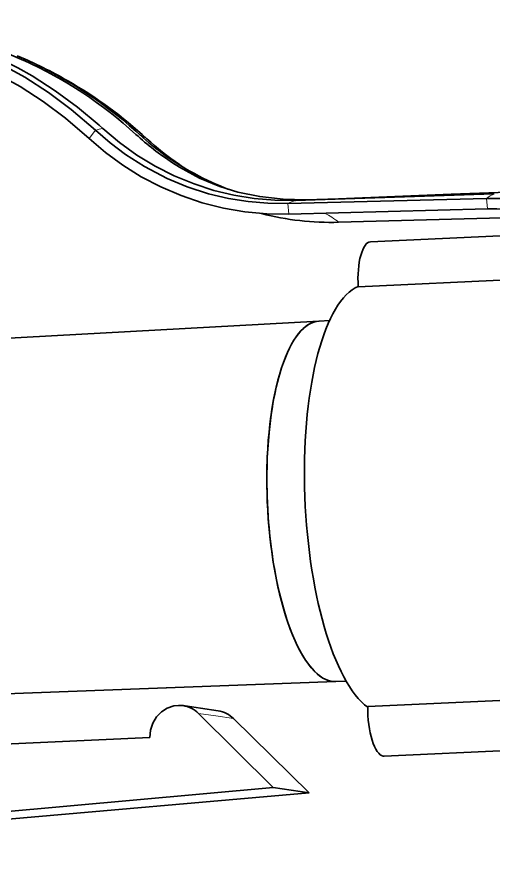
# Model space of a CAD drawing. Extents: x 370 to 946, y 143 to 764.
# Drawn here: x 854.55 to 870.08, y 734.68 to 762.38 of the extents above; entities that cross this region are included whole.
import ezdxf

# ---------------------------------------------------------------- set-up
doc = ezdxf.new("R2010")
doc.units = 0

msp = doc.modelspace()

# ---------------------------------------------------------------- linework, layer by layer
at = {"color": 7, "lineweight": 13, "ltscale": 0.008374}
msp.add_line((857.1, 758.69), (856.896, 758.424), dxfattribs=at)
at = {"color": 7, "lineweight": 35, "ltscale": 0.003855}
msp.add_line((857.226, 758.854), (857.341, 758.751), dxfattribs=at)
at = {"color": 7, "lineweight": 35, "ltscale": 0.003852}
msp.add_line((858.416, 758.659), (858.53, 758.556), dxfattribs=at)
at = {"color": 7, "lineweight": 35, "ltscale": 0.161779}
msp.add_line((869.835, 756.468), (863.366, 756.301), dxfattribs=at)
at = {"color": 7, "lineweight": 35, "ltscale": 0.16175}
msp.add_line((870.079, 756.617), (863.612, 756.406), dxfattribs=at)
at = {"color": 7, "lineweight": 13, "ltscale": 0.008545}
msp.add_line((869.835, 756.468), (869.871, 756.128), dxfattribs=at)
at = {"color": 7, "lineweight": 35, "ltscale": 5.19696e-05}
msp.add_line((870.081, 756.617), (870.078, 756.617), dxfattribs=at)
at = {"color": 7, "lineweight": 13, "ltscale": 0.008645}
msp.add_line((863.366, 756.301), (863.395, 755.957), dxfattribs=at)
at = {"color": 7, "lineweight": 35, "ltscale": 5.19023e-05}
msp.add_line((863.612, 756.406), (863.61, 756.406), dxfattribs=at)
at = {"color": 7, "lineweight": 35, "ltscale": 0.161966}
msp.add_line((869.871, 756.128), (863.395, 755.957), dxfattribs=at)
at = {"color": 7, "lineweight": 35, "ltscale": 0.16161}
msp.add_line((871.482, 755.865), (865.02, 755.691), dxfattribs=at)
at = {"color": 7, "lineweight": 35, "ltscale": 0.148504}
for p, q in [((871.991, 755.329), (866.057, 755.055)), ((871.903, 740.181), (865.969, 739.907)), ((872.438, 738.566), (866.504, 738.292))]:
    msp.add_line(p, q, dxfattribs=at)
at = {"color": 7, "lineweight": 35, "ltscale": 0.137018}
msp.add_line((865.658, 753.593), (871.133, 753.846), dxfattribs=at)
at = {"color": 7, "lineweight": 35, "ltscale": 0.464135}
msp.add_line((845.843, 751.451), (864.38, 752.472), dxfattribs=at)
at = {"color": 7, "lineweight": 35, "ltscale": 0.008447}
msp.add_line((864.386, 752.472), (864.724, 752.488), dxfattribs=at)
at = {"color": 7, "lineweight": 35}
for p, q in [((839.883, 739.787), (864.924, 740.724)), ((858.873, 738.907), (835.559, 737.805)), ((835.632, 734.811), (862.888, 737.27)), ((836.507, 734.682), (864.061, 737.096))]:
    msp.add_line(p, q, dxfattribs=at)
at = {"color": 7, "lineweight": 35, "ltscale": 0.008438}
msp.add_line((864.93, 740.725), (865.267, 740.74), dxfattribs=at)
at = {"color": 7, "lineweight": 35, "ltscale": 0.014421}
msp.add_line((860.524, 739.857), (859.953, 739.941), dxfattribs=at)
at = {"color": 7, "lineweight": 35, "ltscale": 0.014423}
msp.add_line((860.524, 739.857), (861.094, 739.773), dxfattribs=at)
at = {"color": 7, "lineweight": 35, "ltscale": 0.085822}
msp.add_line((860.453, 739.689), (862.888, 737.27), dxfattribs=at)
at = {"color": 7, "lineweight": 13, "ltscale": 0.014491}
msp.add_line((861.026, 739.604), (860.453, 739.689), dxfattribs=at)
at = {"color": 7, "lineweight": 13, "ltscale": 0.014489}
msp.add_line((861.026, 739.604), (861.599, 739.519), dxfattribs=at)
at = {"color": 7, "lineweight": 35, "ltscale": 0.086351}
msp.add_line((861.599, 739.519), (864.061, 737.096), dxfattribs=at)
at = {"color": 7, "lineweight": 35, "ltscale": 0.014818}
for q in [(862.888, 737.27), (864.061, 737.096)]:
    msp.add_line((863.475, 737.183), q, dxfattribs=at)
at = {"color": 7, "lineweight": 35}
for points in [[(847.42, 762.373), (848.424, 762.362), (849.423, 762.276), (850.41, 762.117), (851.382, 761.886), (852.132, 761.655), (852.875, 761.378), (853.126, 761.273), (853.98, 760.871), (854.796, 760.417), (855.571, 759.916), (856.308, 759.367), (857.1, 758.69)], [(857.226, 758.854), (856.519, 759.447), (855.791, 759.98), (855.036, 760.463), (854.571, 760.728), (854.089, 760.978), (853.6, 761.207), (852.718, 761.563), (852.294, 761.71), (851.665, 761.899), (850.816, 762.103), (849.959, 762.252), (849.093, 762.344), (848.221, 762.381)], [(847.429, 762.023), (848.413, 762.012), (849.39, 761.929), (850.355, 761.774), (851.306, 761.548), (852.039, 761.322), (852.765, 761.051), (853.011, 760.949), (853.846, 760.556), (854.644, 760.112), (855.401, 759.622), (856.122, 759.086), (856.896, 758.424)], [(850.286, 762.202), (851.286, 762.049), (852.339, 761.817), (853.336, 761.524), (854.295, 761.169), (854.765, 760.967)], [(863.366, 756.301), (862.715, 756.309), (862.072, 756.364), (861.435, 756.466), (860.783, 756.622), (860.082, 756.85), (859.438, 757.119), (858.702, 757.504), (858.082, 757.9), (857.581, 758.275), (857.1, 758.69)], [(863.61, 756.406), (862.939, 756.41), (862.272, 756.465), (861.612, 756.572), (860.96, 756.728), (860.311, 756.939), (859.666, 757.205), (859.046, 757.52), (858.452, 757.882), (857.886, 758.29), (857.341, 758.751)], [(863.395, 755.957), (862.677, 755.966), (861.968, 756.031), (861.267, 756.152), (860.576, 756.327), (859.893, 756.559), (859.227, 756.845), (858.594, 757.177), (857.997, 757.551), (857.432, 757.966), (856.896, 758.424)], [(877.74, 754.305), (877.318, 754.508), (876.669, 754.87), (875.746, 755.393), (875.028, 755.759), (874.302, 756.065), (873.543, 756.315), (872.764, 756.499), (871.969, 756.615), (871.162, 756.669), (870.215, 756.667), (868.683, 756.608), (865.018, 756.46), (863.959, 756.428), (863.211, 756.445), (862.454, 756.527), (861.735, 756.678), (861.154, 756.859), (860.491, 757.134), (859.835, 757.489), (859.613, 757.628)], [(858.873, 738.907), (858.893, 739.145), (858.966, 739.371), (859.086, 739.573), (859.247, 739.74), (859.439, 739.862), (859.651, 739.933), (859.802, 739.95), (859.953, 739.941)]]:
    msp.add_lwpolyline(points, dxfattribs=at)
for centre, radius, start, end in [((848.526, 746.87), 15.469, 60.2728, 67.0984), ((849.111, 748.304), 13.921, 48.0584, 67.0212), ((849.08, 748.382), 13.81, 47.4526, 65.7232), ((849.171, 748.017), 14.153, 47.2822, 60.24), ((864.668, 765.366), 9.243, 227.4549, 236.8443), ((864.673, 765.255), 9.089, 227.4799, 241.3913), ((865.038, 765.21), 9.242, 227.317, 235.7529), ((863.054, 762.309), 5.728, 235.8267, 241.4953), ((864.554, 765.049), 8.851, 241.4303, 249.4652), ((870.059, 747.337), 9.134, 59.8297, 91.4001), ((864.777, 764.72), 9.032, 255.4749, 271.5404), ((870.096, 747.329), 8.803, 59.7721, 91.4677), ((859.819, 739.057), 0.894, 44.8974, 81.4093), ((860.959, 738.874), 0.909, 45.2123, 81.4544)]:
    msp.add_arc(centre, radius, start, end, dxfattribs=at)
at = {"color": 7, "lineweight": 13}
for centre, radius, start, end in [((857.666, 756.978), 1.803, 100.3973, 108.3004), ((857.333, 756.201), 2.642, 56.9777, 63.0567), ((870.644, 755.412), 1.33, 115.0611, 127.4366), ((864.052, 755.036), 1.439, 107.7703, 118.4343), ((863.704, 754.172), 2.009, 49.0796, 64.6313)]:
    msp.add_arc(centre, radius, start, end, dxfattribs=at)
at = {"color": 7, "lineweight": 35}
for centre, major_axis, start_param, end_param in [((866.121, 753.656), (-0.065, 1.398), 6.283185, 7.883846), ((866.259, 746.672), (-0.323, 6.993), 0.120905, 2.879963), ((864.658, 746.598), (0.272, -5.874), 3.141687, 3.862084), ((864.658, 746.598), (0.272, -5.874), 3.14462, 3.862084), ((864.658, 746.598), (0.272, -5.874), 3.862084, 6.218278), ((864.658, 746.598), (0.272, -5.874), 3.862084, 4.647482), ((864.658, 746.598), (0.272, -5.874), 4.647482, 5.43288), ((864.658, 746.598), (0.272, -5.874), 5.43288, 6.218278), ((864.658, 746.598), (0.272, -5.874), 6.218278, 6.28328), ((866.439, 739.691), (-0.065, 1.398), 1.400325, 3.071289), ((866.439, 739.691), (-0.065, 1.398), 3.071289, 3.141593)]:
    msp.add_ellipse(centre, major_axis=major_axis, ratio=0.333115, start_param=start_param, end_param=end_param, dxfattribs=at)

doc.saveas('drawing.dxf')
